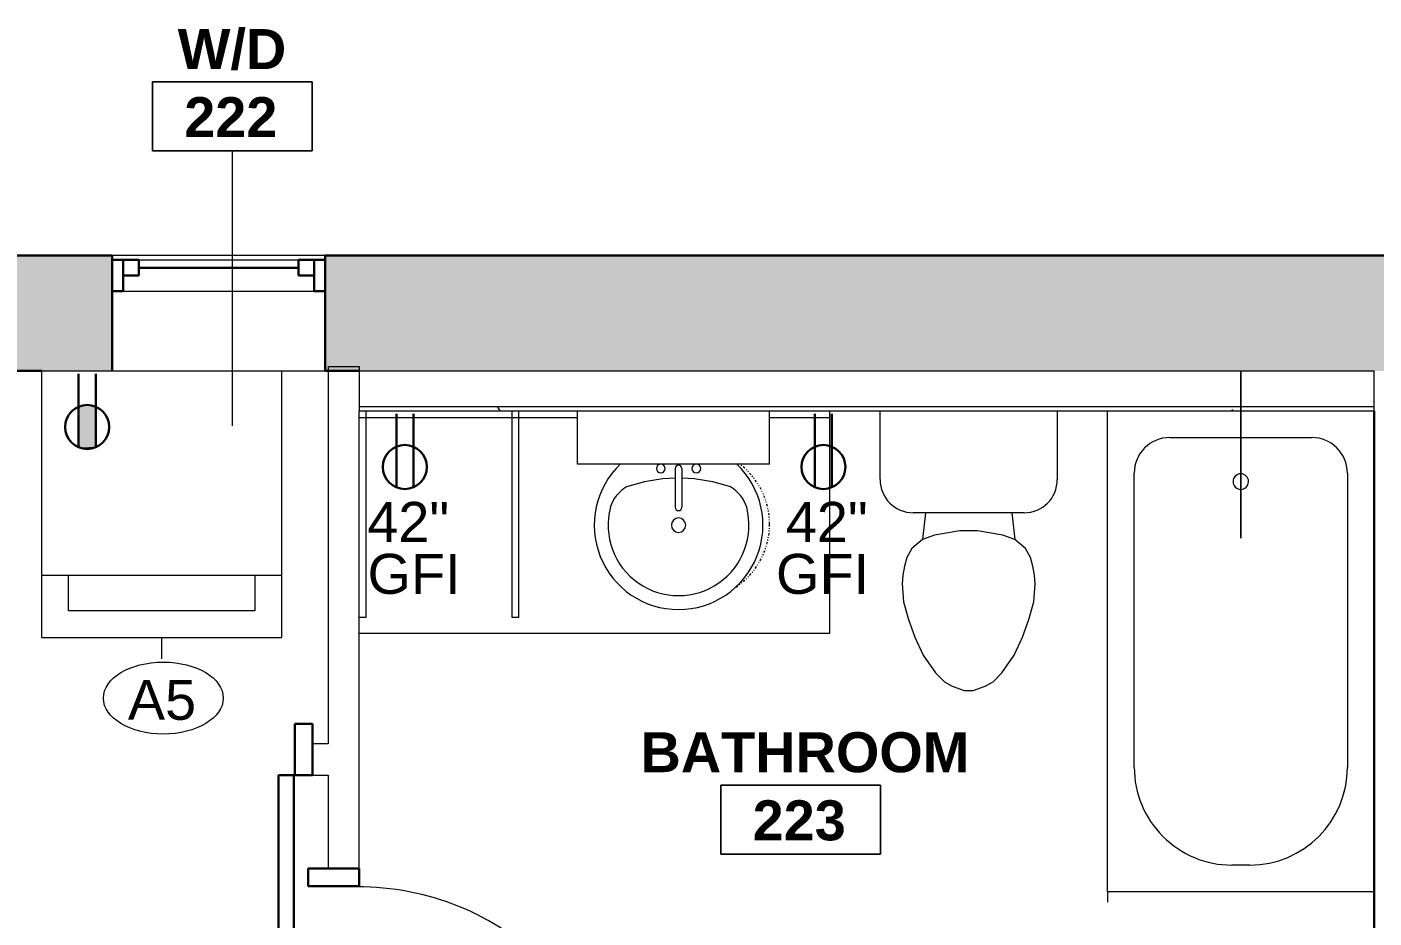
# Model space of a CAD drawing. Header units: inches. Extents: x -529 to 1015, y -2066 to -1239.
# Drawn here: x 533 to 684.7, y -1759.6 to -1659.2 of the extents above; entities that cross this region are included whole.
import ezdxf

# ---------------------------------------------------------------- set-up
doc = ezdxf.new("R2010")
doc.units = ezdxf.units.IN
doc.header["$MEASUREMENT"] = 0
doc.linetypes.add('Dash dot dot', pattern=[0.8125, 0.25, -0.1875, 0, -0.1875, 0, -0.1875])
for name, color, linetype, lineweight in [('A-ANNO-NOTE', 131, 'Continuous', 9), ('A-AREA-IDEN', 2, 'Continuous', 9), ('A-DETL', 90, 'Continuous', 9), ('A-DOOR', 31, 'Continuous', 18), ('A-DOOR-FRAM', 31, 'Continuous', 30), ('A-GLAZ', 151, 'Continuous', 18), ('A-WALL', 113, 'Continuous', 18), ('A-WALL-PATT', 111, 'Continuous', 18), ('E-ELEC-FIXT-IDEN', 2, 'Continuous', 9), ('G-IMPT', 8, 'Continuous', 9), ('I-WALL', 2, 'Continuous', 18), ('P-SANR-FIXT', 6, 'Continuous', 9), ('Q-CASE', 31, 'Continuous', 9), ('Q-SPCQ', 91, 'Continuous', 9), ('Q-SPCQ-IDEN', 132, 'Continuous', 9)]:
    doc.layers.add(name, color=color, linetype=linetype, lineweight=lineweight)
doc.styles.add('Arial', font='arial.ttf', dxfattribs={"height": 4.5})
doc.styles.add('Swis721 Lt BT', font='swissl.ttf', dxfattribs={"height": 4.5})
doc.styles.add('Swis721 Lt BT_B', font='', dxfattribs={"height": 4.5})
doc.styles.get('Swis721 Lt BT_B').set_extended_font_data('Swis721 Lt BT', bold=True)

# ---------------------------------------------------------------- blocks, each defined once
blk = doc.blocks.new('Window-Double-Hung - 24_ x 44_-V5-2ND FLOOR - POWER _ SIGNAL')
at = {"layer": 'A-GLAZ', "color": 8, "lineweight": 30}
for p, q in [((-12, 6.5), (-12, -6.5)), ((12, -6.5), (12, 6.5)), ((-12, 6), (-9, 6)), ((-10.75, 6), (-10.75, 2.5)), ((-9, 6), (-9, 4.25)), ((-9, 5.125), (9, 5.125)), ((9, 6), (12, 6)), ((9, 6), (9, 4.25)), ((10.75, 6), (10.75, 2.5)), ((-10.75, 4.25), (-9, 4.25)), ((10.75, 4.25), (9, 4.25)), ((-12, 2.5), (-10.75, 2.5)), ((10.75, 2.5), (12, 2.5))]:
    blk.add_line(p, q, dxfattribs=at)
at = {"layer": 'A-GLAZ'}
for p, q in [((12, 6.5), (-12, 6.5)), ((7.066, -6.5), (12, -6.5))]:
    blk.add_line(p, q, dxfattribs=at)
at = {"layer": 'A-GLAZ', "lineweight": 9}
for p, q in [((-9, 6), (9, 6)), ((-10.75, 2.5), (10.75, 2.5))]:
    blk.add_line(p, q, dxfattribs=at)
blk = doc.blocks.new('Single Flush - D1 3_ X 8_  - NOT FR-6102174-2ND FLOOR - POWER _ SIGNAL')
at = {"layer": 'A-DOOR', "lineweight": 30}
for p, q in [((16.15625, -1.75), (17.90625, -1.75)), ((16.15625, -37.5625), (16.15625, -1.75)), ((17.90625, -1.75), (17.90625, -37.5625)), ((17.90625, -37.5625), (16.15625, -37.5625))]:
    blk.add_line(p, q, dxfattribs=at)
at = {"layer": 'A-DOOR', "lineweight": 9}
blk.add_arc((17.90625, -1.75), 35.8125, 179.5, 270, dxfattribs=at)
at = {"layer": 'A-DOOR-FRAM'}
for p, q in [((-20, 4), (-20, -1.75)), ((-20, 4), (-18, 4)), ((-18, 4), (-18, -1.75)), ((18.000004, 4), (18.000004, -1.75)), ((18.000004, 4), (20.000004, 4)), ((20.000004, 4), (20.000004, -1.75)), ((-20, -1.75), (-18, -1.75)), ((18.000004, -1.75), (20.000004, -1.75))]:
    blk.add_line(p, q, dxfattribs=at)
blk = doc.blocks.new('Single Flush - D1 2_6_ X 8_ - NOT FR-6103599-2ND FLOOR - POWER _ SIGNAL')
at = {"layer": 'A-DOOR', "lineweight": 30}
for p, q in [((13.15625, 31.5625), (13.15625, 1.75)), ((14.90625, 31.5625), (13.15625, 31.5625)), ((14.90625, 1.75), (14.90625, 31.5625)), ((13.15625, 1.75), (14.90625, 1.75))]:
    blk.add_line(p, q, dxfattribs=at)
at = {"layer": 'A-DOOR', "lineweight": 9}
blk.add_arc((14.90625, 1.75), 29.8125, 90, 180.5, dxfattribs=at)
at = {"layer": 'A-DOOR-FRAM'}
for p, q in [((-17, -4), (-17, 1.75)), ((-17, 1.75), (-15, 1.75)), ((-15, -4), (-15, 1.75)), ((15.000004, -4), (15.000004, 1.75)), ((15.000004, 1.75), (17.000004, 1.75)), ((17.000004, -4), (17.000004, 1.75)), ((-17, -4), (-15, -4)), ((15.000004, -4), (17.000004, -4))]:
    blk.add_line(p, q, dxfattribs=at)
blk = doc.blocks.new('Vanity Counter Top w Round Sink Hole - 24_ Depth-5720943-2ND FLOOR - POWER _ SIGNAL')
at = {"layer": 'Q-CASE'}
for p, q in [((0.73, -25), (0.73, 0)), ((-52.26, -0.75), (-27.68, -0.75)), ((-6.05, -0.75), (0.73, -0.75)), ((-52.26, -25), (0.73, -25))]:
    blk.add_line(p, q, dxfattribs=at)
at = {"layer": 'Q-CASE', "linetype": 'Dash dot dot'}
for start, end in [(0, 53.2128), (303.7301, 360)]:
    blk.add_arc((-14.55, -12.75), 8.5, start, end, dxfattribs=at)
blk = doc.blocks.new('Toilet-Domestic-3D - Toilet-Domestic-3D-5197850-2ND FLOOR - POWER _ SIGNAL')
at = {"layer": 'P-SANR-FIXT'}
for p, q in [((-9.98, 11.75), (-9.98, 19.48)), ((9.98, 19.48), (9.98, 11.75)), ((6.25, 8.02), (-6.25, 8.02)), ((-4.86, 8.02), (-5.21, 5)), ((4.86, 8.02), (5.21, 5)), ((-5.21, 5), (-6.4, 4)), ((-3.84, 5.5), (-5.21, 5)), ((-1, 6), (-3.84, 5.5)), ((1, 6), (-1, 6)), ((3.84, 5.5), (1, 6)), ((5.21, 5), (3.84, 5.5)), ((6.4, 4), (5.21, 5)), ((-6.4, 4), (-6.97, 3)), ((6.97, 3), (6.4, 4)), ((-7.24, 2), (-7.41, 1)), ((-6.97, 3), (-7.24, 2)), ((7.24, 2), (6.97, 3)), ((7.41, 1), (7.24, 2)), ((-7.41, 1), (-7.5, 0)), ((-7.5, 0), (-7.33, -1.99)), ((7.33, -1.99), (7.5, 0)), ((7.5, 0), (7.41, 1)), ((-7.33, -1.99), (-6.79, -4)), ((6.79, -4), (7.33, -1.99)), ((-6.79, -4), (-6.06, -6)), ((6.06, -6), (6.79, -4)), ((-6.06, -6), (-5.13, -8)), ((5.13, -8), (6.06, -6)), ((-5.13, -8), (-3.74, -10)), ((3.74, -10), (5.13, -8)), ((-3.74, -10), (-2.74, -11)), ((2.74, -11), (3.74, -10)), ((-2.74, -11), (-1.87, -11.5)), ((-1.87, -11.5), (-0.5, -12)), ((-0.5, -12), (0.5, -12)), ((0.5, -12), (1.87, -11.5)), ((1.87, -11.5), (2.74, -11))]:
    blk.add_line(p, q, dxfattribs=at)
for centre, start, end in [((-6.25, 11.75), 180, 270), ((6.25, 11.75), 270, 360)]:
    blk.add_arc(centre, 3.73, start, end, dxfattribs=at)
blk = doc.blocks.new('Tub-Rectangular-3D - Tub-Rectangular-3D 4_ 6 1_8_-5224301-2ND FLOOR - POWER _ SIGNAL')
at = {"layer": 'P-SANR-FIXT'}
for p, q in [((10.4, -6), (10.4, -36)), ((-36.72, -9), (-3.6, -9)), ((-40.72, -29), (-40.72, -13)), ((7.4, -20), (7.4, -22)), ((-3.6, -33), (-36.72, -33)), ((10.4, -36), (-43.72, -36))]:
    blk.add_line(p, q, dxfattribs=at)
for centre, radius, start, end in [((-36.72, -13), 4, 90, 180), ((-3.6, -20), 11, 360, 90), ((-35.77, -21), 0.875, 90, 270), ((-35.77, -21), 0.875, 270, 90), ((-3.6, -22), 11, 270, 0), ((-36.72, -29), 4, 180, 270)]:
    blk.add_arc(centre, radius, start, end, dxfattribs=at)
blk = doc.blocks.new('Sink Vanity-Round - 19_ x 19_-V13-2ND FLOOR - POWER _ SIGNAL')
at = {"layer": 'P-SANR-FIXT'}
for p, q in [((3.43, 9.73), (3.43, 5.36)), ((4.18, 9.73), (4.18, 5.36))]:
    blk.add_line(p, q, dxfattribs=at)
for centre, radius, start, end in [((3.81, 3.35), 9.5, 133.3996, 270), ((1.81, 9.73), 0.5, 360, 180), ((1.81, 9.73), 0.5, 180, 360), ((3.81, 9.73), 0.375, 360, 180), ((3.81, 3.35), 9.5, 270, 46.6004), ((5.81, 9.73), 0.5, 360, 180), ((5.81, 9.73), 0.5, 180, 360), ((0.05, 4.11), 4.12, 120.7927, 162.1904), ((3.81, -9.17), 17.81, 91.2067, 109.2086), ((3.81, -9.17), 17.81, 70.7914, 88.7933), ((7.56, 4.11), 4.12, 17.8096, 59.2073), ((3.81, 3.35), 7.93, 165.3071, 14.6929), ((3.81, 5.36), 0.375, 180, 360), ((3.81, 3.35), 0.813, 360, 180), ((3.81, 3.35), 0.813, 180, 360)]:
    blk.add_arc(centre, radius, start, end, dxfattribs=at)
blk = doc.blocks.new('Washer_-_Dryer_317 - 27_ x 30_-5805415-2ND FLOOR - POWER _ SIGNAL')
at = {"layer": 'Q-SPCQ'}
for p, q in [((-13.5, -8), (-13.5, 15)), ((-13.5, 15), (13.5, 15)), ((13.5, 15), (13.5, -8)), ((-13.5, -15), (-13.5, -8)), ((-13.5, -8), (13.5, -8)), ((-10.5, -12), (-10.5, -8)), ((10.5, -8), (10.5, -12)), ((13.5, -8), (13.5, -15)), ((10.5, -12), (-10.5, -12)), ((-13.5, -15), (13.5, -15))]:
    blk.add_line(p, q, dxfattribs=at)
blk = doc.blocks.new('CW Drawers - UB 36_h x 24_d - 3 Drawers Top Specified-5922540-2ND FLOOR - POWER _ SIGNAL')
at = {"layer": 'Q-CASE'}
for p, q in [((3.53, -2.36), (3.53, -25.61)), ((20.03, -25.61), (20.03, -2.36)), ((20.78, -25.61), (20.78, -2.36)), ((3.53, -25.61), (2.78, -25.61)), ((20.78, -25.61), (20.03, -25.61))]:
    blk.add_line(p, q, dxfattribs=at)
blk = doc.blocks.new('Family1 - Shower head - side view_dwg-5853304-2ND FLOOR - POWER _ SIGNAL')
at = {"layer": 'G-IMPT'}
for p, q in [((114.07, 0), (119.76, 0)), ((114.07, 0), (114.1, 0)), ((114.07, 0), (119.76, 0)), ((119.72, 0), (114.1, 0)), ((116.24, 0), (116.25, 0)), ((116.24, 0), (116.24, 0)), ((116.24, 0), (116.24, 0)), ((116.24, 0), (116.24, 0)), ((116.24, 0), (116.3, 0)), ((116.28, 0), (116.24, 0)), ((116.24, 0), (116.24, 0)), ((116.24, 0), (116.24, 0)), ((116.24, 0), (116.24, 0)), ((116.25, 0), (116.24, 0)), ((116.24, 0), (116.24, 0)), ((116.24, 0), (116.24, 0)), ((116.25, 0), (116.25, 0)), ((116.25, 0), (116.25, 0)), ((116.25, 0), (116.25, 0)), ((116.25, 0), (116.25, 0)), ((116.25, 0), (116.25, 0)), ((116.25, 0), (116.25, 0)), ((116.31, 0), (116.3, 0)), ((116.3, 0), (116.3, 0)), ((116.3, 0), (116.3, 0)), ((116.3, 0), (116.3, 0)), ((116.34, 0), (116.3, 0)), ((116.31, 0), (116.31, 0)), ((116.32, 0), (116.31, 0)), ((116.31, 0), (116.31, 0)), ((116.32, 0), (116.31, 0)), ((116.32, 0), (116.32, 0)), ((116.44, 0), (116.44, 0)), ((116.44, 0), (116.44, 0)), ((116.44, 0), (116.44, 0)), ((116.44, 0), (116.44, 0)), ((116.44, 0), (116.44, 0)), ((116.44, 0), (116.44, 0)), ((116.44, 0), (116.44, 0)), ((116.44, 0), (116.45, 0)), ((116.44, 0), (116.44, 0)), ((116.44, 0), (116.44, 0)), ((116.44, 0), (116.44, 0)), ((116.44, 0), (116.44, 0)), ((116.44, 0), (116.44, 0)), ((116.44, 0), (116.44, 0)), ((116.44, 0), (116.44, 0)), ((116.44, 0), (116.44, 0)), ((116.44, 0), (116.44, 0)), ((116.44, 0), (116.44, 0)), ((116.44, 0), (116.44, 0)), ((116.44, 0), (116.44, 0)), ((116.45, 0), (116.44, 0)), ((116.44, 0), (116.44, 0)), ((116.44, 0), (116.44, 0)), ((116.44, 0), (116.44, 0)), ((116.44, 0), (116.44, 0)), ((116.44, 0), (116.44, 0)), ((116.44, 0), (116.44, 0)), ((116.44, 0), (116.44, 0)), ((116.44, 0), (116.44, 0)), ((116.44, 0), (116.44, 0)), ((116.44, 0), (116.44, 0)), ((116.44, 0), (116.44, 0)), ((116.44, 0), (116.44, 0)), ((116.45, 0), (116.44, 0)), ((116.44, 0), (116.44, 0)), ((116.44, 0), (116.44, 0)), ((116.44, 0), (116.44, 0)), ((116.44, 0), (117.39, 0)), ((116.46, 0), (116.44, 0)), ((116.44, 0), (116.46, 0)), ((116.44, 0), (116.46, 0)), ((116.45, 0), (116.45, 0)), ((116.45, 0), (116.45, 0)), ((116.45, 0), (116.45, 0)), ((116.45, 0), (116.45, 0)), ((116.45, 0), (116.45, 0)), ((116.45, 0), (116.45, 0)), ((116.45, 0), (116.45, 0)), ((116.45, 0), (116.45, 0)), ((116.45, 0), (116.45, 0)), ((116.45, 0), (116.45, 0)), ((116.45, 0), (116.45, 0)), ((116.45, 0), (116.45, 0)), ((116.45, 0), (116.45, 0)), ((116.45, 0), (116.45, 0)), ((116.46, 0), (116.45, 0)), ((116.45, 0), (116.46, 0)), ((116.46, 0), (116.45, 0)), ((116.45, 0), (116.46, 0)), ((116.45, 0), (116.45, 0)), ((116.45, 0), (116.45, 0)), ((116.45, 0), (116.45, 0)), ((116.45, 0), (116.45, 0)), ((116.45, 0), (116.45, 0)), ((116.45, 0), (116.45, 0)), ((116.45, 0), (116.45, 0)), ((116.45, 0), (116.45, 0)), ((116.45, 0), (116.45, 0)), ((116.45, 0), (116.45, 0)), ((116.45, 0), (116.45, 0)), ((116.45, 0), (116.45, 0)), ((116.46, 0), (116.45, 0)), ((116.45, 0), (116.46, 0)), ((116.45, 0), (116.45, 0)), ((116.45, 0), (116.45, 0)), ((116.45, 0), (116.45, 0)), ((116.45, 0), (116.45, 0)), ((116.45, 0), (116.45, 0)), ((116.45, 0), (116.45, 0)), ((116.45, 0), (116.45, 0)), ((116.45, 0), (116.45, 0)), ((116.46, 0), (116.45, 0)), ((116.45, 0), (116.46, 0)), ((116.45, 0), (116.45, 0)), ((116.45, 0), (116.45, 0)), ((116.45, 0), (116.45, 0)), ((116.45, 0), (116.45, 0)), ((116.45, 0), (116.45, 0)), ((116.45, 0), (116.45, 0)), ((116.45, 0), (116.45, 0)), ((116.45, 0), (116.45, 0)), ((116.45, 0), (116.45, 0)), ((116.45, 0), (116.45, 0)), ((116.46, 0), (116.45, 0)), ((116.45, 0), (116.46, 0)), ((116.45, 0), (116.46, 0)), ((116.46, 0), (116.45, 0)), ((116.45, 0), (116.45, 0)), ((116.45, 0), (116.45, 0)), ((116.45, 0), (116.45, 0)), ((116.45, 0), (116.45, 0)), ((116.45, 0), (116.45, 0)), ((116.45, 0), (116.45, 0)), ((116.45, 0), (116.45, 0)), ((116.45, 0), (116.45, 0)), ((116.45, 0), (116.45, 0)), ((116.45, 0), (116.45, 0)), ((116.45, 0), (116.45, 0)), ((116.45, 0), (116.45, 0)), ((116.45, 0), (116.45, 0)), ((116.46, 0), (116.46, 0)), ((116.46, 0), (116.46, 0)), ((116.46, 0), (116.46, 0)), ((116.46, 0), (116.46, 0)), ((116.46, 0), (116.46, 0)), ((116.46, 0), (116.46, 0)), ((116.46, 0), (116.46, 0)), ((116.46, 0), (116.46, 0)), ((116.46, 0), (116.46, 0)), ((116.46, 0), (116.47, 0)), ((116.46, 0), (116.46, 0)), ((116.46, 0), (116.46, 0)), ((116.46, 0), (116.46, 0)), ((116.46, 0), (116.46, 0)), ((116.46, 0), (116.46, 0)), ((116.46, 0), (116.46, 0)), ((116.46, 0), (116.46, 0)), ((116.46, 0), (116.46, 0)), ((116.46, 0), (116.46, 0)), ((116.46, 0), (116.46, 0)), ((116.46, 0), (116.46, 0)), ((116.46, 0), (116.46, 0)), ((116.46, 0), (116.46, 0)), ((116.46, 0), (116.46, 0)), ((116.46, 0), (116.46, 0)), ((116.46, 0), (116.46, 0)), ((116.46, 0), (116.46, 0)), ((116.46, 0), (116.46, 0)), ((116.46, 0), (116.46, 0)), ((116.46, 0), (116.46, 0)), ((116.46, 0), (116.46, 0)), ((116.46, 0), (116.46, 0)), ((116.46, 0), (116.46, 0)), ((116.46, 0), (116.46, 0)), ((116.46, 0), (116.46, 0)), ((116.46, 0), (116.46, 0)), ((116.46, 0), (116.46, 0)), ((116.46, 0), (116.46, 0)), ((116.47, 0), (116.46, 0)), ((116.46, 0), (116.47, 0)), ((116.46, 0), (116.46, 0)), ((116.47, 0), (116.47, 0)), ((116.47, 0), (116.47, 0)), ((116.47, 0), (116.48, 0)), ((116.47, 0), (116.47, 0)), ((116.47, 0), (116.47, 0)), ((116.47, 0), (116.47, 0)), ((116.47, 0), (116.48, 0)), ((116.47, 0), (116.47, 0)), ((116.47, 0), (116.47, 0)), ((116.47, 0), (116.47, 0)), ((116.48, 0), (116.47, 0)), ((117.36, 0), (116.46, 0)), ((116.48, 0), (116.48, 0)), ((116.49, 0), (116.48, 0)), ((116.48, 0), (116.48, 0)), ((116.49, 0), (116.48, 0)), ((116.48, 0), (116.48, 0)), ((116.48, 0), (116.48, 0)), ((116.49, 0), (116.48, 0)), ((116.49, 0), (116.48, 0)), ((116.48, 0), (116.48, 0)), ((116.49, 0), (116.49, 0)), ((116.49, 0), (116.49, 0)), ((116.49, 0), (116.49, 0)), ((116.49, 0), (116.49, 0)), ((116.49, 0), (116.5, 0)), ((116.49, 0), (116.49, 0)), ((116.49, 0), (116.49, 0)), ((116.49, 0), (116.5, 0)), ((116.49, 0), (116.49, 0)), ((116.49, 0), (116.49, 0)), ((116.5, 0), (116.5, 0)), ((116.5, 0), (116.5, 0)), ((116.51, 0), (117.32, 0)), ((117.32, 0), (116.51, 0)), ((116.54, 0), (116.51, 0)), ((116.54, 0), (116.51, 0)), ((118.29, 0), (116.51, 0)), ((118.29, 0), (116.51, 0)), ((117.32, 0), (116.51, 0)), ((116.54, 0), (117.29, 0)), ((116.54, 0), (116.54, 0)), ((117.1, 0), (116.72, 0)), ((117.32, 0), (117.29, 0)), ((117.32, 0), (117.29, 0)), ((117.29, 0), (117.29, 0)), ((117.29, 0), (117.29, 0)), ((118.29, 0), (117.32, 0)), ((118.29, 0), (117.32, 0)), ((117.36, 0), (117.39, 0)), ((117.36, 0), (117.39, 0)), ((117.39, 0), (117.37, 0)), ((117.52, 0), (117.48, 0)), ((117.52, 0), (117.58, 0)), ((117.58, 0), (117.54, 0)), ((119.72, 0), (119.76, 0)), ((125.89, 0), (125.82, 0)), ((125.82, 0), (125.89, 0)), ((125.9, 0), (125.82, 0)), ((125.82, 0), (125.9, 0)), ((125.82, 0), (125.85, 0)), ((125.85, 0), (125.82, 0)), ((125.84, 0), (125.82, 0)), ((126.8, 0), (125.82, 0)), ((125.82, 0), (125.85, 0)), ((126.65, 0), (125.84, 0)), ((125.85, 0), (125.86, 0)), ((127.5, 0), (125.89, 0)), ((125.89, 0), (127.61, 0)), ((126.8, 0), (125.9, 0)), ((127.51, 0), (125.9, 0)), ((126.8, 0), (126.65, 0)), ((128.41, 0), (126.8, 0)), ((128.41, 0), (126.8, 0)), ((127.5, 0), (127.61, 0)), ((127.5, 0), (127.57, 0)), ((127.8, 0), (127.51, 0)), ((127.53, 0), (127.52, 0)), ((127.52, 0), (127.53, 0)), ((127.52, 0), (127.53, 0)), ((127.53, 0), (127.52, 0)), ((127.52, 0), (127.53, 0)), ((127.53, 0), (127.52, 0)), ((127.53, 0), (127.52, 0)), ((127.53, 0), (127.61, 0)), ((127.61, 0), (127.53, 0)), ((127.61, 0), (127.53, 0)), ((127.53, 0), (127.61, 0)), ((127.53, 0), (127.61, 0)), ((127.53, 0), (127.61, 0)), ((127.55, 0), (127.54, 0)), ((127.57, 0), (127.54, 0)), ((127.54, 0), (127.56, 0)), ((127.54, 0), (127.58, 0)), ((127.56, 0), (127.55, 0)), ((127.56, 0), (127.56, 0)), ((127.56, 0), (127.56, 0)), ((127.57, 0), (127.56, 0)), ((127.56, 0), (127.57, 0)), ((127.57, 0), (127.69, 0)), ((127.57, 0), (127.57, 0)), ((127.57, 0), (127.57, 0)), ((127.57, 0), (127.57, 0)), ((127.57, 0), (127.58, 0)), ((127.57, 0), (127.57, 0)), ((127.8, 0), (127.58, 0)), ((127.69, 0), (127.61, 0)), ((127.62, 0), (127.61, 0)), ((127.61, 0), (127.62, 0)), ((127.62, 0), (127.61, 0)), ((127.62, 0), (127.61, 0)), ((127.61, 0), (127.62, 0)), ((127.62, 0), (128.41, 0)), ((127.62, 0), (127.62, 0)), ((127.62, 0), (127.62, 0)), ((127.62, 0), (127.62, 0)), ((127.62, 0), (128.41, 0)), ((128.41, 0), (127.62, 0)), ((127.62, 0), (127.98, 0)), ((127.98, 0), (127.62, 0)), ((127.62, 0), (127.98, 0)), ((127.66, 0), (127.69, 0)), ((127.66, 0), (127.67, 0)), ((127.67, 0), (127.67, 0)), ((127.67, 0), (127.68, 0)), ((127.68, 0), (127.68, 0)), ((127.68, 0), (127.68, 0)), ((127.68, 0), (127.68, 0)), ((127.68, 0), (127.69, 0)), ((127.69, 0), (127.69, 0)), ((127.69, 0), (127.69, 0)), ((127.69, 0), (127.69, 0)), ((128.41, 0), (127.8, 0)), ((128.06, 0), (127.98, 0)), ((127.98, 0), (128.02, 0)), ((128.02, 0), (127.98, 0)), ((127.99, 0), (127.98, 0)), ((127.99, 0), (128, 0)), ((128, 0), (128.01, 0)), ((128.01, 0), (128, 0)), ((128, 0), (128, 0)), ((128.01, 0), (128.02, 0)), ((128.02, 0), (128.01, 0)), ((128.01, 0), (128.01, 0)), ((128.01, 0), (128.01, 0)), ((128.02, 0), (128.02, 0)), ((128.02, 0), (128.02, 0)), ((128.02, 0), (128.02, 0)), ((128.06, 0), (128.41, 0)), ((132.61, 0), (132.67, 0)), ((132.67, 0), (132.61, 0)), ((132.67, 0), (132.91, 0)), ((132.91, 0), (132.67, 0))]:
    blk.add_line(p, q, dxfattribs=at)
at = {"layer": 'G-IMPT', "flags": 128}
for points in [[(116.69, 0), (116.43, 0), (116.24, 0)], [(116.24, 0), (116.57, 0), (116.69, 0)], [(116.24, 0), (116.24, 0), (116.24, 0)], [(116.28, 0), (116.4, 0), (116.69, 0), (117.13, 0)], [(116.28, 0), (116.3, 0), (116.42, 0), (116.92, 0), (116.91, 0), (116.29, 0)], [(116.31, 0), (116.3, 0), (116.3, 0)], [(116.3, 0), (116.3, 0), (116.32, 0)], [(116.3, 0), (116.32, 0), (116.32, 0), (116.32, 0)], [(116.32, 0), (116.32, 0), (116.3, 0), (116.3, 0), (116.3, 0)], [(116.3, 0), (116.3, 0), (116.31, 0), (116.32, 0), (116.32, 0)], [(117.52, 0), (117.32, 0), (116.92, 0), (116.91, 0), (116.5, 0), (116.3, 0)], [(116.91, 0), (116.92, 0), (117.17, 0), (117.43, 0), (117.48, 0), (117.52, 0), (117.48, 0), (117.43, 0), (117.17, 0), (116.91, 0), (116.3, 0), (116.35, 0), (116.4, 0), (116.66, 0), (116.91, 0), (116.92, 0)], [(116.34, 0), (116.92, 0), (117.29, 0), (117.4, 0), (117.4, 0), (117.48, 0), (117.4, 0), (117.39, 0), (117.29, 0), (116.91, 0), (116.92, 0), (116.54, 0), (116.43, 0), (116.43, 0), (116.34, 0)], [(116.44, 0), (116.44, 0), (116.44, 0)], [(116.44, 0), (116.44, 0), (116.44, 0), (116.44, 0)], [(116.44, 0), (116.45, 0), (116.44, 0)], [(116.44, 0), (116.44, 0), (116.44, 0)], [(116.44, 0), (116.44, 0), (116.44, 0), (116.45, 0), (116.44, 0), (116.44, 0)], [(116.72, 0), (116.52, 0), (116.44, 0)], [(116.46, 0), (116.46, 0), (116.45, 0), (116.45, 0), (116.45, 0), (116.45, 0), (116.46, 0), (116.46, 0), (116.47, 0), (116.46, 0), (116.46, 0), (116.45, 0)], [(116.45, 0), (116.45, 0), (116.46, 0), (116.46, 0)], [(116.46, 0), (116.5, 0), (116.52, 0), (116.78, 0), (116.52, 0), (116.5, 0), (116.46, 0)], [(116.47, 0), (116.47, 0), (116.47, 0), (116.47, 0)], [(116.48, 0), (116.49, 0), (116.49, 0)], [(116.78, 0), (117.05, 0), (117.31, 0), (117.33, 0), (117.37, 0), (117.33, 0), (117.33, 0), (117.31, 0), (117.05, 0)], [(116.92, 0), (117.41, 0), (117.52, 0), (117.54, 0), (117.52, 0), (117.41, 0), (116.92, 0)], [(117.39, 0), (117.31, 0), (117.1, 0)], [(117.54, 0), (117.43, 0), (117.13, 0)], [(117.14, 0), (117.25, 0), (117.58, 0)], [(117.58, 0), (117.4, 0), (117.14, 0)], [(127.66, 0), (127.61, 0), (125.89, 0), (125.85, 0)], [(125.85, 0), (125.87, 0), (125.89, 0)], [(127.5, 0), (125.9, 0), (125.89, 0), (125.9, 0), (127.5, 0), (127.51, 0), (127.52, 0), (127.53, 0), (127.51, 0)], [(127.53, 0), (127.54, 0), (127.54, 0)], [(127.98, 0), (127.62, 0), (127.62, 0), (127.61, 0)], [(127.61, 0), (127.62, 0), (127.62, 0), (127.98, 0)], [(127.62, 0), (127.98, 0), (128.02, 0), (128.06, 0)], [(128.06, 0), (128.02, 0), (127.98, 0)], [(132.91, 0), (132.67, 0), (132.64, 0), (132.61, 0)], [(132.61, 0), (132.64, 0), (132.67, 0)]]:
    blk.add_lwpolyline(points, dxfattribs=at)
for points in [[(116.46, 0), (116.51, 0)], [(116.51, 0), (116.52, 0)], [(117.32, 0), (117.31, 0)], [(117.36, 0), (117.32, 0)], [(118.29, 0), (132.25, 0), (132.61, 0), (132.25, 0)], [(118.29, 0), (132.25, 0), (132.61, 0), (132.25, 0)], [(127.61, 0), (127.53, 0)], [(127.8, 0), (128.41, 0)], [(128.41, 0), (128.06, 0), (127.98, 0), (128.06, 0)], [(132.91, 0), (132.67, 0)]]:
    blk.add_lwpolyline(points, close=True, dxfattribs=at)
at = {"layer": 'G-IMPT'}
for points, knots in [([(116.3, 0), (116.3, 0), (116.3, 0), (116.3, 0), (116.3, 0), (116.3, 0), (116.3, 0), (116.3, 0), (116.3, 0), (116.3, 0), (116.3, 0), (116.3, 0), (116.3, 0), (116.3, 0), (116.3, 0), (116.3, 0), (116.3, 0)], [0, 0, 0, 0, 0.2, 0.3, 0.35, 0.4, 0.45, 0.5, 0.55, 0.6, 0.7, 0.75, 0.8, 0.85, 0.9, 1, 1, 1, 1]), ([(116.3, 0), (116.3, 0), (116.3, 0), (116.3, 0), (116.3, 0), (116.3, 0), (116.3, 0), (116.3, 0), (116.3, 0), (116.3, 0), (116.3, 0), (116.3, 0), (116.3, 0), (116.3, 0), (116.3, 0), (116.3, 0), (116.3, 0)], [0, 0, 0, 0, 0.2, 0.3, 0.35, 0.4, 0.45, 0.5, 0.55, 0.6, 0.7, 0.75, 0.8, 0.85, 0.9, 1, 1, 1, 1]), ([(116.3, 0), (116.3, 0), (116.3, 0), (116.3, 0), (116.3, 0), (116.3, 0), (116.3, 0), (116.3, 0), (116.3, 0), (116.3, 0), (116.3, 0)], [0, 0, 0, 0, 0.1, 0.2, 0.25, 0.3, 0.35, 0.4, 0.45, 0.5, 0.5, 0.5, 0.5]), ([(116.3, 0), (116.3, 0), (116.3, 0), (116.3, 0), (116.3, 0), (116.3, 0), (116.3, 0), (116.3, 0), (116.3, 0), (116.3, 0), (116.3, 0)], [0, 0, 0, 0, 0.1, 0.2, 0.25, 0.3, 0.35, 0.4, 0.45, 0.5, 0.5, 0.5, 0.5]), ([(116.32, 0), (116.32, 0), (116.32, 0), (116.32, 0), (116.32, 0), (116.32, 0), (116.32, 0), (116.32, 0), (116.32, 0), (116.32, 0), (116.32, 0), (116.32, 0), (116.32, 0), (116.32, 0), (116.32, 0), (116.32, 0), (116.32, 0), (116.32, 0), (116.32, 0), (116.32, 0)], [0, 0, 0, 0, 0.1, 0.2, 0.25, 0.3, 0.35, 0.4, 0.45, 0.5, 0.55, 0.6, 0.7, 0.75, 0.8, 0.85, 0.9, 0.95, 1, 1, 1, 1]), ([(116.32, 0), (116.32, 0), (116.32, 0), (116.32, 0), (116.32, 0), (116.32, 0), (116.32, 0), (116.32, 0), (116.32, 0), (116.32, 0), (116.32, 0), (116.32, 0), (116.32, 0), (116.32, 0), (116.32, 0), (116.32, 0), (116.32, 0)], [0, 0, 0, 0, 0.2, 0.3, 0.35, 0.4, 0.45, 0.5, 0.55, 0.6, 0.7, 0.75, 0.8, 0.85, 0.9, 1, 1, 1, 1]), ([(116.32, 0), (116.32, 0), (116.32, 0), (116.32, 0), (116.32, 0), (116.32, 0), (116.32, 0), (116.32, 0), (116.32, 0), (116.32, 0), (116.32, 0), (116.32, 0), (116.32, 0), (116.32, 0), (116.32, 0), (116.32, 0), (116.32, 0)], [0, 0, 0, 0, 0.2, 0.3, 0.35, 0.4, 0.45, 0.5, 0.55, 0.6, 0.7, 0.75, 0.8, 0.85, 0.9, 1, 1, 1, 1]), ([(116.32, 0), (116.32, 0), (116.32, 0), (116.32, 0), (116.32, 0), (116.32, 0), (116.32, 0), (116.32, 0), (116.32, 0), (116.32, 0), (116.32, 0), (116.32, 0), (116.32, 0), (116.32, 0), (116.32, 0), (116.32, 0), (116.32, 0), (116.32, 0), (116.32, 0), (116.32, 0)], [0, 0, 0, 0, 0.1, 0.2, 0.25, 0.3, 0.35, 0.4, 0.45, 0.5, 0.55, 0.6, 0.7, 0.75, 0.8, 0.85, 0.9, 0.95, 1, 1, 1, 1]), ([(116.38, 0), (116.38, 0), (116.38, 0), (116.38, 0), (116.38, 0), (116.38, 0), (116.38, 0), (116.38, 0), (116.38, 0), (116.38, 0), (116.38, 0), (116.37, 0), (116.37, 0), (116.36, 0), (116.36, 0), (116.35, 0), (116.35, 0), (116.34, 0), (116.34, 0), (116.34, 0), (116.33, 0), (116.33, 0), (116.33, 0), (116.33, 0), (116.33, 0), (116.33, 0), (116.33, 0), (116.33, 0), (116.33, 0), (116.33, 0), (116.33, 0), (116.33, 0), (116.33, 0), (116.33, 0), (116.33, 0)], [0, 0, 0, 0, 0.021739, 0.043478, 0.065217, 0.086957, 0.108696, 0.130435, 0.173913, 0.217391, 0.26087, 0.304348, 0.347826, 0.391304, 0.434783, 0.478261, 0.521739, 0.565217, 0.608696, 0.652174, 0.695652, 0.73913, 0.782609, 0.826087, 0.869565, 0.891304, 0.913043, 0.934783, 0.945652, 0.956522, 0.967391, 0.978261, 0.98913, 1, 1, 1, 1]), ([(116.37, 0), (116.37, 0), (116.37, 0), (116.37, 0), (116.37, 0), (116.37, 0), (116.37, 0), (116.37, 0), (116.37, 0), (116.37, 0), (116.37, 0), (116.36, 0), (116.36, 0), (116.36, 0), (116.35, 0), (116.35, 0), (116.34, 0), (116.34, 0), (116.34, 0), (116.34, 0), (116.33, 0), (116.33, 0), (116.33, 0), (116.33, 0), (116.33, 0), (116.33, 0), (116.33, 0), (116.33, 0), (116.33, 0), (116.33, 0), (116.33, 0)], [0, 0, 0, 0, 0.02381, 0.047619, 0.071429, 0.095238, 0.142857, 0.190476, 0.238095, 0.285714, 0.333333, 0.380952, 0.428571, 0.47619, 0.52381, 0.571429, 0.619048, 0.666667, 0.714286, 0.761905, 0.809524, 0.857143, 0.904762, 0.928571, 0.940476, 0.952381, 0.964286, 0.97619, 0.988095, 1, 1, 1, 1]), ([(116.33, 0), (116.33, 0), (116.33, 0), (116.33, 0), (116.33, 0), (116.33, 0), (116.33, 0), (116.33, 0), (116.33, 0), (116.33, 0), (116.33, 0), (116.33, 0), (116.33, 0), (116.33, 0), (116.33, 0), (116.34, 0), (116.34, 0), (116.34, 0), (116.34, 0), (116.34, 0), (116.35, 0), (116.35, 0), (116.36, 0), (116.36, 0), (116.36, 0), (116.37, 0), (116.37, 0), (116.37, 0), (116.37, 0), (116.37, 0), (116.37, 0), (116.37, 0), (116.37, 0), (116.37, 0), (116.37, 0), (116.37, 0), (116.37, 0), (116.37, 0)], [0, 0, 0, 0, 0.01, 0.02, 0.03, 0.04, 0.05, 0.06, 0.08, 0.1, 0.12, 0.16, 0.2, 0.24, 0.28, 0.32, 0.36, 0.4, 0.44, 0.48, 0.52, 0.56, 0.6, 0.64, 0.68, 0.72, 0.76, 0.8, 0.84, 0.88, 0.92, 0.94, 0.96, 0.97, 0.98, 0.99, 1, 1, 1, 1]), ([(116.33, 0), (116.33, 0), (116.33, 0), (116.33, 0), (116.33, 0), (116.33, 0), (116.33, 0), (116.33, 0), (116.33, 0), (116.33, 0), (116.33, 0), (116.33, 0), (116.33, 0), (116.34, 0), (116.34, 0), (116.34, 0), (116.35, 0), (116.35, 0), (116.36, 0), (116.36, 0), (116.37, 0), (116.37, 0), (116.38, 0), (116.38, 0), (116.38, 0), (116.38, 0), (116.38, 0), (116.38, 0), (116.38, 0), (116.38, 0), (116.38, 0), (116.38, 0), (116.38, 0), (116.38, 0), (116.38, 0), (116.38, 0)], [0, 0, 0, 0, 0.01087, 0.021739, 0.032609, 0.043478, 0.065217, 0.086957, 0.130435, 0.173913, 0.217391, 0.26087, 0.304348, 0.347826, 0.391304, 0.434783, 0.478261, 0.521739, 0.565217, 0.608696, 0.652174, 0.695652, 0.73913, 0.782609, 0.826087, 0.869565, 0.891304, 0.913043, 0.934783, 0.945652, 0.956522, 0.967391, 0.978261, 0.98913, 1, 1, 1, 1]), ([(116.91, 0), (116.89, 0), (116.86, 0), (116.82, 0), (116.79, 0), (116.77, 0), (116.75, 0), (116.73, 0), (116.72, 0), (116.71, 0), (116.7, 0), (116.69, 0), (116.69, 0), (116.69, 0), (116.69, 0)], [0, 0, 0, 0, 0.250083, 0.375128, 0.500168, 0.625194, 0.687715, 0.750232, 0.812736, 0.8752, 0.906454, 0.937688, 0.968878, 1, 1, 1, 1]), ([(116.69, 0), (116.69, 0), (116.69, 0), (116.69, 0), (116.7, 0), (116.71, 0), (116.72, 0), (116.73, 0), (116.75, 0), (116.77, 0), (116.79, 0), (116.82, 0), (116.86, 0), (116.89, 0), (116.91, 0)], [0, 0, 0, 0, 0.030973, 0.062142, 0.093379, 0.124637, 0.187124, 0.249642, 0.312168, 0.374698, 0.499749, 0.624809, 0.749872, 1, 1, 1, 1]), ([(116.78, 0), (116.78, 0), (116.77, 0), (116.75, 0), (116.74, 0), (116.73, 0), (116.73, 0), (116.72, 0), (116.72, 0)], [0, 0, 0, 0, 0.250895, 0.501694, 0.627133, 0.752503, 0.877526, 1, 1, 1, 1]), ([(117.14, 0), (117.14, 0), (117.14, 0), (117.13, 0), (117.13, 0), (117.12, 0), (117.11, 0), (117.1, 0), (117.08, 0), (117.06, 0), (117.04, 0), (117.01, 0), (116.97, 0), (116.94, 0), (116.92, 0)], [0, 0, 0, 0, 0.031125, 0.062316, 0.093551, 0.124804, 0.187268, 0.249772, 0.312288, 0.374809, 0.499834, 0.624874, 0.749918, 1, 1, 1, 1]), ([(116.92, 0), (116.94, 0), (116.97, 0), (117.01, 0), (117.03, 0), (117.06, 0), (117.08, 0), (117.09, 0), (117.11, 0), (117.12, 0), (117.13, 0), (117.13, 0), (117.14, 0), (117.14, 0), (117.14, 0)], [0, 0, 0, 0, 0.250126, 0.375189, 0.500248, 0.625297, 0.687827, 0.750353, 0.81287, 0.875357, 0.906614, 0.937851, 0.96902, 1, 1, 1, 1]), ([(117.1, 0), (117.1, 0), (117.1, 0), (117.09, 0), (117.09, 0), (117.07, 0), (117.06, 0), (117.05, 0), (117.05, 0)], [0, 0, 0, 0, 0.122474, 0.247497, 0.372867, 0.498306, 0.749105, 1, 1, 1, 1]), ([(127.51, 0), (127.52, 0), (127.53, 0), (127.54, 0), (127.55, 0), (127.56, 0), (127.56, 0), (127.57, 0), (127.57, 0), (127.57, 0), (127.58, 0), (127.58, 0), (127.58, 0), (127.58, 0), (127.58, 0), (127.58, 0), (127.58, 0), (127.58, 0), (127.58, 0), (127.58, 0), (127.58, 0), (127.58, 0)], [0, 0, 0, 0, 0.194032, 0.381185, 0.553778, 0.632598, 0.705425, 0.771554, 0.830284, 0.881003, 0.923248, 0.941054, 0.956575, 0.969765, 0.9806, 0.989062, 0.995129, 0.997258, 0.998782, 0.999696, 1, 1, 1, 1]), ([(127.98, 0), (127.98, 0), (127.98, 0), (127.98, 0), (127.98, 0), (127.98, 0), (127.98, 0), (127.98, 0), (127.98, 0), (127.98, 0), (127.98, 0), (127.98, 0)], [0.95454545, 0.95454545, 0.95454545, 0.95454545, 0.95678676, 0.9698708, 0.9806208, 0.98901886, 0.9950481, 0.99717015, 0.99869613, 0.99962918, 1, 1, 1, 1]), ([(127.98, 0), (127.98, 0), (127.98, 0), (127.98, 0), (127.98, 0), (127.98, 0), (127.98, 0), (127.98, 0), (127.98, 0), (127.98, 0), (127.98, 0), (127.98, 0)], [0.95454545, 0.95454545, 0.95454545, 0.95454545, 0.95678927, 0.96987274, 0.98062216, 0.98901969, 0.9950485, 0.99717038, 0.99869623, 0.99962921, 1, 1, 1, 1]), ([(127.98, 0), (127.98, 0), (127.98, 0), (127.98, 0), (127.98, 0), (127.98, 0), (127.98, 0), (127.98, 0), (127.98, 0), (127.98, 0), (127.98, 0), (127.98, 0)], [0.95454545, 0.95454545, 0.95454545, 0.95454545, 0.95678905, 0.96987255, 0.98062201, 0.98901959, 0.99504845, 0.99717035, 0.99869622, 0.9996292, 1, 1, 1, 1]), ([(128.06, 0), (128.06, 0), (128.06, 0), (128.06, 0), (128.06, 0), (128.06, 0), (128.06, 0), (128.06, 0), (128.06, 0), (128.06, 0), (128.06, 0), (128.06, 0)], [0.95454545, 0.95454545, 0.95454545, 0.95454545, 0.95678927, 0.96987274, 0.98062216, 0.98901969, 0.9950485, 0.99717038, 0.99869623, 0.99962921, 1, 1, 1, 1])]:
    blk.add_open_spline(points, degree=3, knots=knots, dxfattribs=at)
blk = doc.blocks.new('Family1 - Family1-5853309-2ND FLOOR - POWER _ SIGNAL')
at = {"extrusion": (0, 0, -1), "zscale": -1}
blk.add_blockref('Family1 - Shower head - side view_dwg-5853304-2ND FLOOR - POWER _ SIGNAL', (-132.91, 0), dxfattribs=at)
blk = doc.blocks.new('Medicine Cabinet Mirror - Medicine Cabinet Mirror-5858093-2ND FLOOR - POWER _ SIGNAL')
at = {"layer": 'Q-SPCQ'}
for p, q in [((0, 0), (21.625, 0)), ((0, 0), (0, -6)), ((21.625, 0), (21.625, -6)), ((21.625, -6), (0, -6))]:
    blk.add_line(p, q, dxfattribs=at)
blk = doc.blocks.new('Room Tag - Room Name and Number-3379422-2ND FLOOR - POWER _ SIGNAL')
at = {"layer": 'A-AREA-IDEN'}
for p, q in [((-0.1881, -0.1636), (-0.1881, -0.0018)), ((-0.1881, -0.0018), (0.1869, -0.0018)), ((0.1869, -0.0018), (-0.1881, -0.0018)), ((-0.1881, -0.0018), (-0.1881, -0.1636)), ((0.1869, -0.0018), (0.1869, -0.1636)), ((0.1869, -0.1636), (0.1869, -0.0018)), ((0.1869, -0.1636), (-0.1881, -0.1636)), ((-0.1881, -0.1636), (0.1869, -0.1636))]:
    blk.add_line(p, q, dxfattribs=at)
blk = doc.blocks.new('Appliance_Specialty Equipment Tag - Standard-3515593-2ND FLOOR - POWER _ SIGNAL')
at = {"layer": 'Q-SPCQ-IDEN'}
blk.add_ellipse((-0.0499, 0.0037), major_axis=(-0.1406, 0), ratio=0.600473, dxfattribs=at)

msp = doc.modelspace()

# ---------------------------------------------------------------- hatches: boundary and pattern name
at = {"layer": 'A-ANNO-NOTE'}
for points in [[(538.86, -1706.53), (539.96, -1701.81), (539.89, -1701.8)], [(538.86, -1706.53), (539.89, -1701.8), (539.82, -1701.8)], [(538.86, -1706.53), (539.75, -1701.8), (539.68, -1701.81)], [(538.86, -1706.53), (539.82, -1701.8), (539.75, -1701.8)], [(538.86, -1706.53), (540.03, -1701.81), (539.96, -1701.81)], [(538.86, -1706.53), (540.1, -1701.82), (540.03, -1701.81)], [(538.86, -1706.53), (539.68, -1701.81), (539.61, -1701.81)], [(538.86, -1706.53), (539.61, -1701.81), (539.54, -1701.82)], [(538.86, -1706.53), (540.17, -1701.83), (540.1, -1701.82)], [(538.86, -1706.53), (539.54, -1701.82), (539.47, -1701.83)], [(538.86, -1706.53), (540.24, -1701.84), (540.17, -1701.83)], [(538.86, -1706.53), (539.47, -1701.83), (539.4, -1701.84)], [(538.86, -1706.53), (540.31, -1701.85), (540.24, -1701.84)], [(538.86, -1706.53), (539.4, -1701.84), (539.33, -1701.85)], [(538.86, -1706.53), (540.38, -1701.87), (540.31, -1701.85)], [(538.86, -1706.53), (539.33, -1701.85), (539.26, -1701.87)], [(538.86, -1706.53), (540.44, -1701.88), (540.38, -1701.87)], [(538.86, -1706.53), (539.26, -1701.87), (539.19, -1701.88)], [(538.86, -1706.53), (540.51, -1701.9), (540.44, -1701.88)], [(538.86, -1706.53), (539.19, -1701.88), (539.12, -1701.9)], [(538.86, -1706.53), (540.58, -1701.92), (540.51, -1701.9)], [(538.86, -1706.53), (539.12, -1701.9), (539.06, -1701.92)], [(538.86, -1706.53), (540.64, -1701.94), (540.58, -1701.92)], [(538.86, -1706.53), (539.06, -1701.92), (538.99, -1701.94)], [(538.86, -1706.53), (540.71, -1701.97), (540.64, -1701.94)], [(538.86, -1706.53), (538.99, -1701.94), (538.92, -1701.97)], [(538.86, -1706.53), (540.78, -1701.99), (540.71, -1701.97)], [(538.86, -1706.53), (538.92, -1701.97), (538.86, -1701.99)], [(540.78, -1706.54), (540.78, -1701.99), (538.86, -1706.53)], [(538.92, -1706.56), (540.78, -1706.54), (538.86, -1706.53)], [(539.26, -1706.68), (540.78, -1706.54), (538.92, -1706.56)], [(539.26, -1706.68), (540.44, -1706.66), (540.78, -1706.54)], [(539.75, -1706.75), (540.44, -1706.66), (539.26, -1706.68)], [(539.75, -1706.75), (540.03, -1706.74), (540.44, -1706.66)], [(540.03, -1706.74), (540.1, -1706.73), (540.44, -1706.66)]]:
    msp.add_hatch(color=256, dxfattribs=at).paths.add_polyline_path(points, flags=0)
at = {"layer": 'A-WALL-PATT', "lineweight": 9}
h = msp.add_hatch(color=7, dxfattribs=at)
h.paths.add_polyline_path([(728.31, -1697.97), (728.31, -1684.97), (566.63, -1684.97), (566.63, -1697.97), (700.5, -1697.97)], flags=0)
h.paths.add_polyline_path([(764.91, -1697.97), (764.91, -1697.83), (778.27, -1697.83), (778.27, -1684.97), (746.31, -1684.97), (746.31, -1697.97), (755.63, -1697.97)], flags=0)
h.paths.add_polyline_path([(535.09, -1697.97), (542.63, -1697.97), (542.63, -1684.97), (531.38, -1684.97), (531.38, -1697.97), (534.7, -1697.97)], flags=0)
h = msp.add_hatch(dxfattribs=at)
h.set_pattern_fill('FP_1', color=256, style=0, pattern_type=2)
h.set_pattern_definition([(0, (0, 0), (15.36, 3.84), [0.634, -10.886, 0.634, -10.886, -61.44]), (0, (0, 0), (15.36, 3.84), [-23.04, 0.634, -22.406, 0.634, -10.886, -26.88]), (0, (0, 0), (15.36, 3.84), [-57.6, 0.634, -7.046, 0.634, -18.566]), (120, (5.76, 1.92), (-11.0055376, 11.38215), [0.634, -10.886, 0.634, -10.886, -61.44]), (120, (5.76, 1.92), (-11.0055376, 11.38215), [-23.04, 0.634, -22.406, 0.634, -10.886, -26.88]), (120, (5.76, 1.92), (-11.0055376, 11.38215), [-57.6, 0.634, -7.046, 0.634, -18.566]), (240, (7.68, 9.6), (-4.3544624, -15.22215), [0.634, -10.886, 0.634, -10.886, -61.44]), (240, (7.68, 9.6), (-4.3544624, -15.22215), [-23.04, 0.634, -22.406, 0.634, -10.886, -26.88]), (240, (7.68, 9.6), (-4.3544624, -15.22215), [-57.6, 0.634, -7.046, 0.634, -18.566])])
h.paths.add_polyline_path([(570.45, -1702.47), (684.72, -1702.47), (684.72, -1701.97), (570.45, -1701.97)], flags=0)

# ---------------------------------------------------------------- linework, layer by layer
at = {"layer": 'A-ANNO-NOTE', "lineweight": 30}
for p, q in [((538.86, -1698.3), (538.86, -1706.56)), ((540.78, -1698.3), (540.78, -1706.56)), ((540.78, -1698.3), (540.78, -1706.56)), ((574.64, -1702.8), (574.64, -1711.06)), ((576.55, -1702.8), (576.55, -1711.06)), ((576.55, -1702.8), (576.55, -1711.06)), ((621.76, -1702.8), (621.76, -1711.06)), ((623.68, -1702.8), (623.68, -1711.06)), ((623.68, -1702.8), (623.68, -1711.06))]:
    msp.add_line(p, q, dxfattribs=at)
at = {"layer": 'A-ANNO-NOTE'}
for p, q in [((538.86, -1701.99), (538.86, -1706.53)), ((540.78, -1706.54), (540.78, -1701.99))]:
    msp.add_line(p, q, dxfattribs=at)
at = {"layer": 'A-ANNO-NOTE', "lineweight": 30}
for centre in [(539.82, -1704.28), (575.59, -1708.78), (622.72, -1708.78)]:
    msp.add_circle(centre, 2.48, dxfattribs=at)
at = {"layer": 'A-ANNO-NOTE'}
for centre, radius, start, end in [((539.82, -1704.28), 2.47, 67.2244, 112.7756), ((539.83, -1704.5), 2.25, 244.5156, 294.9234)]:
    msp.add_arc(centre, radius, start, end, dxfattribs=at)
at = {"layer": 'A-AREA-IDEN'}
msp.add_line((556.17, -1704.15), (556.17, -1673.2), dxfattribs=at)
at = {"layer": 'A-DETL'}
msp.add_line((654.72, -1756.59), (654.72, -1757.76), dxfattribs=at)
at = {"layer": 'A-WALL', "color": 8, "lineweight": 30}
for p, q in [((542.63, -1684.97), (504.56, -1684.97)), ((728.31, -1684.97), (566.63, -1684.97)), ((520.2, -1697.97), (534.7, -1697.97)), ((566.63, -1697.97), (570.45, -1697.97))]:
    msp.add_line(p, q, dxfattribs=at)
at = {"layer": 'A-WALL'}
for p, q in [((566.95, -1697.47), (566.95, -1697.97)), ((570.45, -1697.47), (570.45, -1702.47)), ((684.72, -1702.47), (684.72, -1697.97)), ((570.45, -1701.97), (684.72, -1701.97))]:
    msp.add_line(p, q, dxfattribs=at)
at = {"layer": 'A-WALL', "color": 55}
msp.add_line((570.45, -1697.97), (684.72, -1697.97), dxfattribs=at)
at = {"layer": 'I-WALL', "lineweight": 9}
msp.add_line((566.95, -1697.47), (570.45, -1697.47), dxfattribs=at)
at = {"layer": 'I-WALL'}
for p, q in [((566.95, -1697.97), (566.95, -1739.96)), ((570.45, -1753.96), (570.45, -1702.47)), ((570.45, -1702.47), (595.03, -1702.47)), ((616.66, -1702.47), (684.72, -1702.47)), ((566.95, -1739.96), (565.2, -1739.96)), ((565.2, -1739.96), (565.2, -1743.46)), ((565.2, -1743.46), (566.95, -1743.46)), ((566.95, -1743.46), (566.95, -1753.96)), ((566.95, -1753.96), (570.45, -1753.96))]:
    msp.add_line(p, q, dxfattribs=at)
at = {"layer": 'I-WALL', "color": 8, "lineweight": 30}
msp.add_line((684.72, -1702.47), (684.72, -1762.26), dxfattribs=at)
at = {"layer": 'Q-SPCQ-IDEN'}
msp.add_line((548.2, -1727.97), (548.2, -1730.39), dxfattribs=at)

# ---------------------------------------------------------------- block references
at = {"layer": 'A-AREA-IDEN', "xscale": 47.99999999999997, "yscale": 47.99999999999997, "zscale": 47.99999999999997}
for p in [(556.2, -1665.34), (620.19, -1744.5)]:
    msp.add_blockref('Room Tag - Room Name and Number-3379422-2ND FLOOR - POWER _ SIGNAL', p, dxfattribs=at)
at = {"layer": 'A-DOOR'}
msp.add_blockref('Single Flush - D1 3_ X 8_  - NOT FR-6102174-2ND FLOOR - POWER _ SIGNAL', (545.2, -1741.71), dxfattribs=at)
at = {"layer": 'A-DOOR', "rotation": 269.9999999999999}
msp.add_blockref('Single Flush - D1 2_6_ X 8_ - NOT FR-6103599-2ND FLOOR - POWER _ SIGNAL', (568.7, -1770.96), dxfattribs=at)
at = {"layer": 'A-GLAZ'}
msp.add_blockref('Window-Double-Hung - 24_ x 44_-V5-2ND FLOOR - POWER _ SIGNAL', (554.63, -1691.47), dxfattribs=at)
at = {"layer": 'P-SANR-FIXT'}
for name, p, rotation in [('Family1 - Family1-5853309-2ND FLOOR - POWER _ SIGNAL', (669.72, -1697.97), 270.0000000000006), ('Tub-Rectangular-3D - Tub-Rectangular-3D 4_ 6 1_8_-5224301-2ND FLOOR - POWER _ SIGNAL', (690.72, -1746.19), 269.9999999999999)]:
    msp.add_blockref(name, p, dxfattribs=dict(at, rotation=rotation))
for name, p in [('Toilet-Domestic-3D - Toilet-Domestic-3D-5197850-2ND FLOOR - POWER _ SIGNAL', (639.08, -1721.95)), ('Sink Vanity-Round - 19_ x 19_-V13-2ND FLOOR - POWER _ SIGNAL', (602.6, -1718.68))]:
    msp.add_blockref(name, p, dxfattribs=at)
at = {"layer": 'Q-CASE'}
for name, p in [('Vanity Counter Top w Round Sink Hole - 24_ Depth-5720943-2ND FLOOR - POWER _ SIGNAL', (622.71, -1702.47)), ('CW Drawers - UB 36_h x 24_d - 3 Drawers Top Specified-5922540-2ND FLOOR - POWER _ SIGNAL', (567.66, -1700.11))]:
    msp.add_blockref(name, p, dxfattribs=at)
at = {"layer": 'Q-SPCQ'}
msp.add_blockref('Washer_-_Dryer_317 - 27_ x 30_-5805415-2ND FLOOR - POWER _ SIGNAL', (548.2, -1712.97), dxfattribs=at)
at = {"layer": 'Q-SPCQ', "rotation": 180}
msp.add_blockref('Medicine Cabinet Mirror - Medicine Cabinet Mirror-5858093-2ND FLOOR - POWER _ SIGNAL', (616.66, -1708.47), dxfattribs=at)
at = {"layer": 'Q-SPCQ-IDEN', "xscale": 47.99999999999997, "yscale": 47.99999999999997, "zscale": 47.99999999999997}
msp.add_blockref('Appliance_Specialty Equipment Tag - Standard-3515593-2ND FLOOR - POWER _ SIGNAL', (550.79, -1734.97), dxfattribs=at)

# ---------------------------------------------------------------- texts
at = {"layer": 'A-ANNO-NOTE', "char_height": 4.5, "width": 10.302, "attachment_point": 1, "style": 'Swis721 Lt BT'}
for insert in [(571.36, -1712.71), (618.49, -1712.71)]:
    msp.add_mtext('42"', dxfattribs=dict(at, insert=insert))
at = {"layer": 'A-AREA-IDEN', "char_height": 4.5, "attachment_point": 1, "style": 'Swis721 Lt BT_B'}
for s, insert, width in [('W/D', (550.02, -1659.49), 14.847), ('222', (550.75, -1667.15), 12.726), ('BATHROOM', (602.13, -1738.64), 43.632), ('223', (614.75, -1746.3), 12.726)]:
    msp.add_mtext(s, dxfattribs=dict(at, insert=insert, width=width))
at = {"layer": 'E-ELEC-FIXT-IDEN', "char_height": 4.5, "width": 11.9685, "attachment_point": 1, "style": 'Swis721 Lt BT'}
for insert in [(571.39, -1718.56), (617.38, -1718.56)]:
    msp.add_mtext('GFI', dxfattribs=dict(at, insert=insert))
at = {"layer": 'Q-SPCQ-IDEN', "insert": (544.4, -1732.74), "char_height": 4.5, "width": 9.393, "attachment_point": 1, "style": 'Arial'}
msp.add_mtext('A5', dxfattribs=at)

doc.saveas('drawing.dxf')
